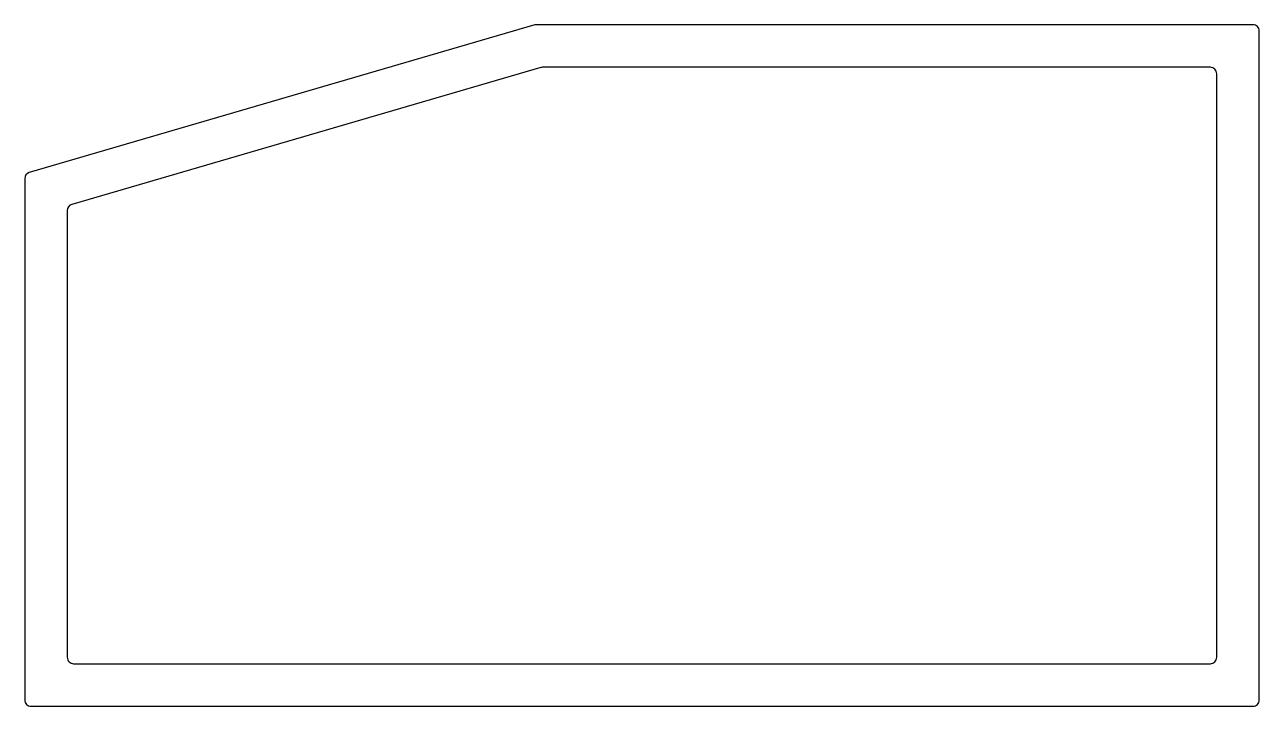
# Model space of a CAD drawing. Extents: x 355.6 to 413.6, y 204.3 to 236.3.
import ezdxf

# ---------------------------------------------------------------- set-up
doc = ezdxf.new("R2010")
doc.units = 0
doc.header["$LTSCALE"] = 15
doc.layers.get('0').update_dxf_attribs({"linetype": 'CONTINUOUS'})

msp = doc.modelspace()

# ---------------------------------------------------------------- linework, layer by layer
at = {"color": 0, "ltscale": 0.05}
for points in [[(355.927, 204.337), (413.327, 204.337, 0.414214), (413.627, 204.637), (413.627, 236.037, 0.414214), (413.327, 236.337), (379.67, 236.337, 0.071068), (379.586, 236.325), (355.843, 229.4, 0.333333), (355.627, 229.112), (355.627, 204.637, 0.414214)], [(357.927, 206.337), (411.327, 206.337, 0.414214), (411.627, 206.637), (411.627, 234.037, 0.414214), (411.327, 234.337), (379.956, 234.337, 0.071068), (379.872, 234.325), (357.843, 227.9, 0.333333), (357.627, 227.612), (357.627, 206.637, 0.414214)]]:
    msp.add_lwpolyline(points, format="xyb", close=True, dxfattribs=at)

doc.saveas('drawing.dxf')
